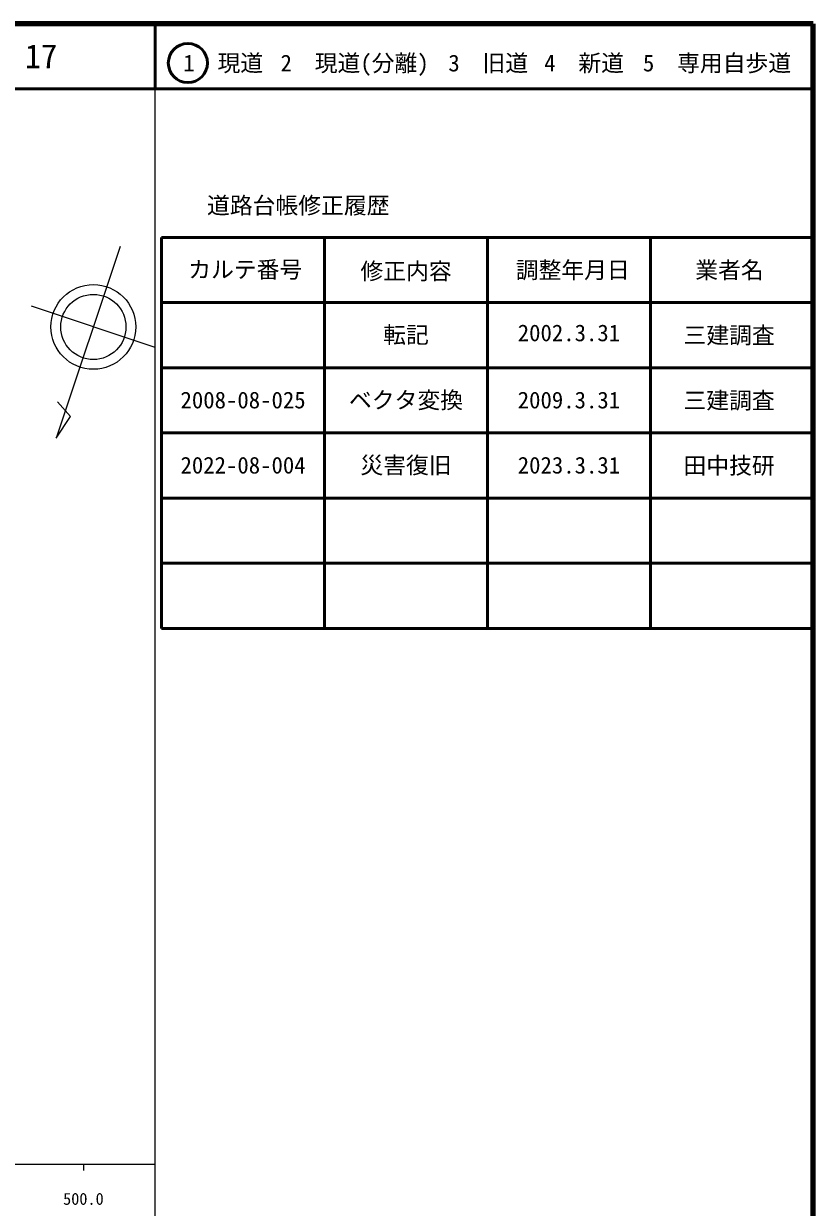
# Model space of a CAD drawing. Units: millimetres, scale not verified. Extents: x 40000 to 680000, y 20000 to 380000.
# Drawn here: x 558837 to 680000, y 198357 to 380000 of the extents above; entities that cross this region are included whole.
import ezdxf
from ezdxf.enums import TextEntityAlignment as Align

# ---------------------------------------------------------------- set-up
doc = ezdxf.new("R2010")
doc.units = ezdxf.units.MM
doc.header["$LTSCALE"] = 1000
for name, color, linetype, lineweight in [('M-BMK-SRVR', 3, 'Continuous', 13), ('M-TTL', 2, 'Continuous', 140), ('M-TTL-BAND', 7, 'Continuous', 25), ('M-TTL-FRAM', 2, 'Continuous', 50), ('M-TTL-LINE', 7, 'Continuous', 50)]:
    doc.layers.add(name, color=color, linetype=linetype, lineweight=lineweight)
doc.layers.add('M-TTL-TXT', color=7, linetype='Continuous')
doc.styles.add('ＭＳ ゴシック', font='')
doc.styles.get('ＭＳ ゴシック').set_extended_font_data('MS Gothic')

msp = doc.modelspace()

# ---------------------------------------------------------------- linework, layer by layer
at = {"layer": 'M-BMK-SRVR'}
for p, q in [((573658, 345789), (563807, 316396)), ((579009, 330285), (560045, 336641)), ((566016, 319730), (564030, 321978)), ((563807, 316396), (566016, 319730))]:
    msp.add_line(p, q, dxfattribs=at)
for radius in [6500, 5000]:
    msp.add_circle((569527, 333463), radius, dxfattribs=at)
at = {"layer": 'M-TTL'}
for p, q in [((680000, 380000), (40000, 380000)), ((680000, 20000), (680000, 380000))]:
    msp.add_line(p, q, dxfattribs=at)
at = {"layer": 'M-TTL-BAND'}
for p, q in [((579000, 20000), (579000, 370000)), ((40000, 205000), (579000, 205000)), ((568000, 205000), (568000, 204000))]:
    msp.add_line(p, q, dxfattribs=at)
at = {"layer": 'M-TTL-FRAM'}
for p, q in [((580000, 347197), (580000, 287197)), ((580000, 347197), (680000, 347197)), ((580000, 287197), (680000, 287197))]:
    msp.add_line(p, q, dxfattribs=at)
at = {"layer": 'M-TTL-LINE'}
for p, q in [((579000, 380000), (579000, 370000)), ((40000, 370000), (680000, 370000)), ((605000, 347197), (605000, 287197)), ((630000, 347197), (630000, 287197)), ((655000, 347197), (655000, 287197)), ((580000, 337197), (680000, 337197)), ((580000, 327197), (680000, 327197)), ((580000, 317197), (680000, 317197)), ((580000, 307197), (680000, 307197)), ((580000, 297197), (680000, 297197))]:
    msp.add_line(p, q, dxfattribs=at)
msp.add_circle((584031, 373958), 3000, dxfattribs=at)

# ---------------------------------------------------------------- texts
at = {"layer": 'M-TTL-BAND', "style": 'ＭＳ ゴシック'}
msp.add_text('500.0', height=1833, dxfattribs=at).set_placement((568000, 198195), align=Align.BOTTOM_CENTER)
at = {"layer": 'M-TTL-TXT', "style": 'ＭＳ ゴシック'}
for s, height, p in [('17', 3666, (561497, 375000)), ('1\u3000現道', 2566, (589448, 373958)), ('2\u3000現道(分離)', 2566, (609619, 373958)), ('3\u3000旧道', 2566, (630121, 373958)), ('4\u3000新道', 2566, (644824, 373958)), ('5\u3000専用自歩道', 2566, (665228, 373958)), ('道路台帳修正履歴', 2566, (600968, 352113)), ('カルテ番号', 2566, (592839, 342277)), ('修正内容', 2566, (617509, 342023)), ('調整年月日', 2566, (643089, 342197)), ('業者名', 2566, (667134, 342197)), ('転記', 2566, (617500, 332245)), ('三建調査', 2566, (667077, 332189)), ('2008-08-025', 2566, (592500, 322245)), ('ベクタ変換', 2566, (617500, 322245)), ('2009.3.31', 2566, (642500, 322245)), ('三建調査', 2566, (667077, 322189)), ('2022-08-004', 2566, (592500, 312245)), ('災害復旧', 2566, (617500, 312245)), ('2023.3.31', 2566, (642500, 312245)), ('田中技研', 2566, (667077, 312189))]:
    msp.add_text(s, height=height, dxfattribs=at).set_placement(p, align=Align.MIDDLE_CENTER)
msp.add_text('2002.3.31', height=2566, dxfattribs=at).set_placement((642500, 330495), align=Align.BOTTOM_CENTER)

doc.saveas('drawing.dxf')
